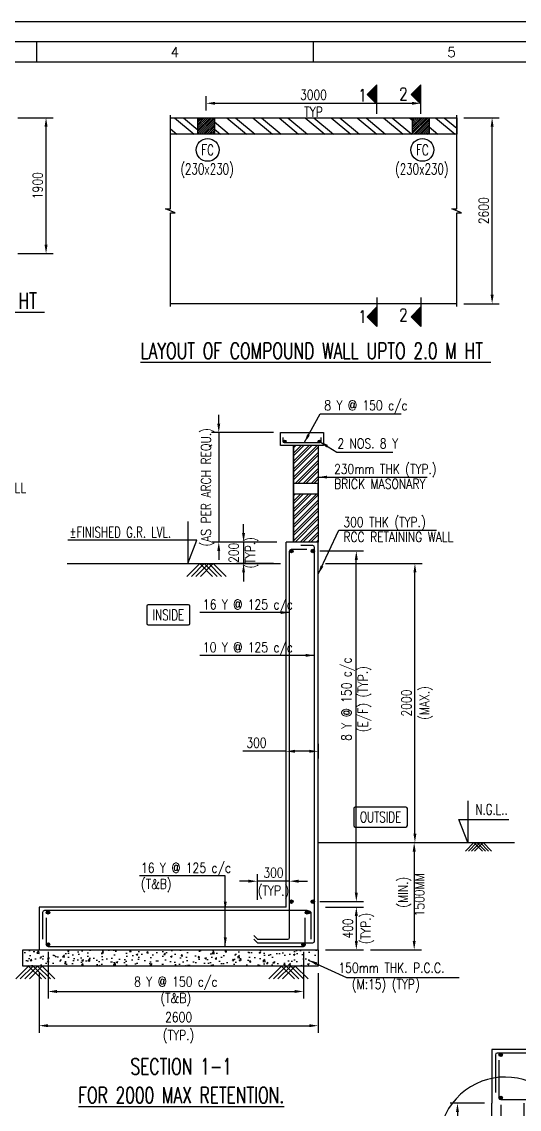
# Model space of a CAD drawing. Extents: x -69352 to 1013721, y -547461 to -186867.
# Drawn here: x 731911 to 745812, y -394777 to -364383 of the extents above; entities that cross this region are included whole.
import ezdxf
from ezdxf.enums import TextEntityAlignment as Align

# ---------------------------------------------------------------- set-up
doc = ezdxf.new("R2010")
doc.units = 0
doc.header["$LTSCALE"] = 500
doc.header["$MEASUREMENT"] = 0
doc.header["$PDMODE"] = 35
doc.header["$PDSIZE"] = -15
doc.layers.get('DEFPOINTS').update_dxf_attribs({"color": 4})
for name, color, linetype in [('FOOTING', 4, 'Continuous'), ('NO. BEAM', 3, 'Continuous'), ('PNA', 10, 'Continuous'), ('S-BRECK LINE', 8, 'Continuous'), ('S-COLUMN', 1, 'Continuous'), ('S-COLUMN CIRCLE', 9, 'Continuous'), ('S-COLUMN HATCH', 8, 'Continuous'), ('S-COLUMN NO', 2, 'Continuous'), ('S-CONCRET LINE', 4, 'Continuous'), ('S-DIM-1', 5, 'Continuous'), ('S-FOOTING', 4, 'Continuous'), ('S-HATCH', 253, 'Continuous'), ('S-LEVEL SECTION', 3, 'Continuous'), ('S-PCC', 9, 'Continuous'), ('S-REINFORCEMENT', 6, 'Continuous'), ('S-RETAINING WALL', 6, 'Continuous'), ('S-RETAINING WALL HATCH', 8, 'Continuous'), ('S-SECTION MARK', 1, 'Continuous'), ('S-TEXT', 2, 'Continuous'), ('S-TEXT-1 @ 1', 4, 'Continuous'), ('S-TITIL', 6, 'Continuous'), ('SHEET', 7, 'Continuous'), ('TITLE', 4, 'Continuous')]:
    doc.layers.add(name, color=color, linetype=linetype)
doc.styles.add('ROMANS', font='simplex.shx', dxfattribs={"width": 0.8, "height": 275})
doc.dimstyles.new('dim100', dxfattribs={"dimtxt": 250, "dimasz": 250, "dimexe": 200, "dimexo": 200, "dimgap": 100, "dimtad": 1, "dimdec": 0, "dimzin": 0, "dimdsep": 46, "dimtxsty": 'ROMANS', "dimcen": 0, "dimclrd": 5, "dimclre": 5, "dimclrt": 4, "dimadec": 0, "dimazin": 0, "dimtfac": 1, "dimtdec": 0, "dimtix": 1, "dimtofl": 0, "dimtmove": 2, "dimatfit": 3, "dimfxl": 0, "dimtolj": 1, "dimtzin": 0, "dimlwd": -1, "dimlwe": -1, "dimarcsym": 0})
doc.dimstyles.new('dim33.33', dxfattribs={"dimtxt": 250, "dimasz": 250, "dimexe": 200, "dimexo": 200, "dimgap": 100, "dimtad": 1, "dimdec": 0, "dimlfac": 0.333331, "dimzin": 0, "dimdsep": 46, "dimtxsty": 'ROMANS', "dimcen": 0, "dimclrd": 5, "dimclre": 5, "dimclrt": 4, "dimadec": 0, "dimazin": 0, "dimtfac": 1, "dimtdec": 0, "dimtix": 1, "dimtofl": 0, "dimtmove": 2, "dimatfit": 3, "dimfxl": 0, "dimtolj": 1, "dimtzin": 0, "dimlwd": -1, "dimlwe": -1, "dimarcsym": 0})
doc.dimstyles.new('dim50', dxfattribs={"dimtxt": 250, "dimasz": 250, "dimexe": 200, "dimexo": 200, "dimgap": 100, "dimtad": 1, "dimdec": 0, "dimlfac": 0.5, "dimzin": 0, "dimdsep": 46, "dimtxsty": 'ROMANS', "dimcen": 0, "dimclrd": 5, "dimclre": 5, "dimclrt": 4, "dimadec": 0, "dimazin": 0, "dimtfac": 1, "dimtdec": 0, "dimtix": 1, "dimtofl": 0, "dimtmove": 2, "dimatfit": 3, "dimfxl": 0, "dimtolj": 1, "dimtzin": 0, "dimlwd": -1, "dimlwe": -1, "dimarcsym": 0})

# ---------------------------------------------------------------- blocks, each defined once
blk = doc.blocks.new('zw$C05B')
at = {"flags": 128}
blk.add_lwpolyline([(0, 0), (82749, 0), (82749, 58210), (0, 58210)], close=True, dxfattribs=at)
at = {"layer": 'PNA'}
for p, q in [((21179, 57718), (21179, 57226)), ((27911, 57718), (27911, 57226))]:
    blk.add_line(p, q, dxfattribs=at)
at = {"layer": 'PNA', "color": 1}
for points in [[(984, 492), (82257, 492), (82257, 57718), (984, 57718)], [(1968, 984), (81765, 984), (81765, 57226), (1968, 57226)]]:
    blk.add_lwpolyline(points, close=True, dxfattribs=at)
at = {"layer": 'PNA', "style": 'ROMANS'}
for s, p in [('4', (24546, 57472)), ('5', (31278, 57472))]:
    blk.add_text(s, height=246, dxfattribs=at).set_placement(p, align=Align.MIDDLE)
blk = doc.blocks.new('*D960')
at = {"layer": 'DEFPOINTS', "color": 0}
for p in [(740044, -379175), (741259, -379175), (740044, -388975)]:
    blk.add_point(p, dxfattribs=at)
at = {"layer": 'S-DIM-1', "color": 5}
for p, q in [((740244, -379175), (741459, -379175)), ((740244, -388975), (741459, -388975))]:
    blk.add_line(p, q, dxfattribs=at)
at = {"layer": 'S-DIM-1', "color": 5, "lineweight": -3}
blk.add_line((741259, -388725), (741259, -379425), dxfattribs=at)
at = {"layer": 'S-DIM-1', "color": 5}
for points in [[(741301, -379425), (741217, -379425), (741259, -379175)], [(741217, -388725), (741301, -388725), (741259, -388975)]]:
    blk.add_solid(points, dxfattribs=at)
at = {"layer": 'S-DIM-1', "color": 4, "insert": (741259, -383319), "char_height": 275, "attachment_point": 5, "rotation": 90, "style": 'ROMANS'}
blk.add_mtext('\\A1;8 Y @ 150 c/c\\P(E/F) (TYP.)', dxfattribs=at)
blk = doc.blocks.new('*D961')
at = {"layer": 'DEFPOINTS', "color": 0}
for p in [(740194, -389125), (740194, -390325), (741259, -390325)]:
    blk.add_point(p, dxfattribs=at)
at = {"layer": 'S-DIM-1', "color": 5}
for p, q in [((740394, -389125), (741459, -389125)), ((740394, -390325), (741459, -390325))]:
    blk.add_line(p, q, dxfattribs=at)
at = {"layer": 'S-DIM-1', "color": 5, "lineweight": -3}
blk.add_line((741259, -389375), (741259, -390075), dxfattribs=at)
at = {"layer": 'S-DIM-1', "color": 5}
for points in [[(741301, -389375), (741217, -389375), (741259, -389125)], [(741217, -390075), (741301, -390075), (741259, -390325)]]:
    blk.add_solid(points, dxfattribs=at)
at = {"layer": 'S-DIM-1', "color": 4, "char_height": 275, "attachment_point": 5, "rotation": 90, "style": 'ROMANS'}
for s, insert in [('(TYP.)', (741568, -389725)), ('\\A1;400', (741021, -389725))]:
    blk.add_mtext(s, dxfattribs=dict(at, insert=insert))
blk = doc.blocks.new('*D962')
at = {"layer": 'DEFPOINTS', "color": 0}
for p in [(732644, -390175), (739784, -390175), (739784, -391486)]:
    blk.add_point(p, dxfattribs=at)
at = {"layer": 'S-DIM-1', "color": 5}
for p, q in [((732644, -390375), (732644, -391686)), ((739784, -390375), (739784, -391686)), ((732894, -391486), (739534, -391486))]:
    blk.add_line(p, q, dxfattribs=at)
for points in [[(732894, -391444), (732894, -391528), (732644, -391486)], [(739534, -391528), (739534, -391444), (739784, -391486)]]:
    blk.add_solid(points, dxfattribs=at)
at = {"layer": 'S-DIM-1', "color": 4, "insert": (736214, -391486), "char_height": 275, "attachment_point": 5, "style": 'ROMANS'}
blk.add_mtext('\\A1;8 Y @ 150 c/c\\P(T&B)', dxfattribs=at)
blk = doc.blocks.new('*D963')
at = {"layer": 'DEFPOINTS', "color": 0}
for p in [(732394, -390775), (740194, -390775), (740194, -392442)]:
    blk.add_point(p, dxfattribs=at)
at = {"layer": 'S-DIM-1', "color": 5}
for p, q in [((732394, -390975), (732394, -392642)), ((740194, -390975), (740194, -392642)), ((732644, -392442), (739944, -392442))]:
    blk.add_line(p, q, dxfattribs=at)
for points in [[(732644, -392400), (732644, -392483), (732394, -392442)], [(739944, -392483), (739944, -392400), (740194, -392442)]]:
    blk.add_solid(points, dxfattribs=at)
at = {"layer": 'S-DIM-1', "color": 4, "char_height": 275, "attachment_point": 5, "style": 'ROMANS'}
for s, insert in [('\\A1;2600', (736294, -392204)), ('(TYP.)', (736294, -392751))]:
    blk.add_mtext(s, dxfattribs=dict(at, insert=insert))
blk = doc.blocks.new('*D841')
at = {"layer": 'DEFPOINTS', "color": 0}
for p in [(740194, -379525), (742897, -379525), (742404, -387325)]:
    blk.add_point(p, dxfattribs=at)
at = {"layer": 'S-DIM-1', "color": 5}
for p, q in [((740394, -379525), (743097, -379525)), ((742604, -387325), (743097, -387325))]:
    blk.add_line(p, q, dxfattribs=at)
at = {"layer": 'S-DIM-1', "color": 5, "lineweight": -3}
blk.add_line((742897, -387075), (742897, -379775), dxfattribs=at)
at = {"layer": 'S-DIM-1', "color": 5}
for points in [[(742938, -379775), (742855, -379775), (742897, -379525)], [(742855, -387075), (742938, -387075), (742897, -387325)]]:
    blk.add_solid(points, dxfattribs=at)
at = {"layer": 'S-DIM-1', "color": 4, "char_height": 275, "attachment_point": 5, "rotation": 90, "style": 'ROMANS'}
for s, insert in [('\\A1;2000', (742659, -383425)), ('(MAX.)', (743206, -383425))]:
    blk.add_mtext(s, dxfattribs=dict(at, insert=insert))
blk = doc.blocks.new('*D842')
at = {"layer": 'DEFPOINTS', "color": 0}
for p in [(739234, -378925), (738108, -379525), (739144, -379525)]:
    blk.add_point(p, dxfattribs=at)
at = {"layer": 'S-DIM-1', "color": 5, "lineweight": -3}
for p, q in [((738108, -378675), (738108, -378425)), ((738108, -378925), (738108, -379525)), ((738108, -379775), (738108, -380025))]:
    blk.add_line(p, q, dxfattribs=at)
at = {"layer": 'S-DIM-1', "color": 5}
for p, q in [((739034, -378925), (737908, -378925)), ((738944, -379525), (737908, -379525))]:
    blk.add_line(p, q, dxfattribs=at)
for points in [[(738067, -378675), (738150, -378675), (738108, -378925)], [(738150, -379775), (738067, -379775), (738108, -379525)]]:
    blk.add_solid(points, dxfattribs=at)
at = {"layer": 'S-DIM-1', "color": 4, "insert": (738108, -379225), "char_height": 275, "attachment_point": 5, "rotation": 90, "style": 'ROMANS'}
blk.add_mtext('\\A1;200\\P(TYP.)', dxfattribs=at)
blk = doc.blocks.new('*D843')
at = {"layer": 'DEFPOINTS', "color": 0}
for p in [(738494, -388404), (739394, -388999), (738494, -389125)]:
    blk.add_point(p, dxfattribs=at)
at = {"layer": 'S-DIM-1', "color": 5, "lineweight": -3}
for p, q in [((738244, -388404), (737994, -388404)), ((739394, -388404), (738494, -388404)), ((739644, -388404), (739894, -388404))]:
    blk.add_line(p, q, dxfattribs=at)
at = {"layer": 'S-DIM-1', "color": 5}
for p, q in [((738494, -388925), (738494, -388204)), ((739394, -388799), (739394, -388204))]:
    blk.add_line(p, q, dxfattribs=at)
for points in [[(738244, -388445), (738244, -388362), (738494, -388404)], [(739644, -388362), (739644, -388445), (739394, -388404)]]:
    blk.add_solid(points, dxfattribs=at)
at = {"layer": 'S-DIM-1', "color": 4, "char_height": 275, "attachment_point": 5, "style": 'ROMANS'}
for s, insert in [('\\A1;300', (738944, -388166)), ('(TYP.)', (738944, -388713))]:
    blk.add_mtext(s, dxfattribs=dict(at, insert=insert))
blk = doc.blocks.new('*D844')
at = {"layer": 'DEFPOINTS', "color": 0}
for p in [(739144, -375865), (737416, -378925), (739234, -378925)]:
    blk.add_point(p, dxfattribs=at)
at = {"layer": 'S-DIM-1', "color": 5, "lineweight": -3}
for p, q in [((737416, -375615), (737416, -375365)), ((737416, -375865), (737416, -378925)), ((737416, -379175), (737416, -379425))]:
    blk.add_line(p, q, dxfattribs=at)
at = {"layer": 'S-DIM-1', "color": 5}
for p, q in [((738944, -375865), (737216, -375865)), ((739034, -378925), (737216, -378925))]:
    blk.add_line(p, q, dxfattribs=at)
for points in [[(737374, -375615), (737457, -375615), (737416, -375865)], [(737457, -379175), (737374, -379175), (737416, -378925)]]:
    blk.add_solid(points, dxfattribs=at)
at = {"layer": 'S-DIM-1', "color": 4, "insert": (737106, -377395), "char_height": 275, "attachment_point": 5, "rotation": 90, "style": 'ROMANS'}
blk.add_mtext('\\A1;(AS PER ARCH REQU.)', dxfattribs=at)
blk = doc.blocks.new('*D845')
at = {"layer": 'DEFPOINTS', "color": 0}
for p in [(742349, -387325), (741459, -390325), (742876, -390325)]:
    blk.add_point(p, dxfattribs=at)
at = {"layer": 'S-DIM-1', "color": 5}
for p, q in [((742549, -387325), (743076, -387325)), ((741659, -390325), (743076, -390325))]:
    blk.add_line(p, q, dxfattribs=at)
at = {"layer": 'S-DIM-1', "color": 5, "lineweight": -3}
blk.add_line((742876, -387575), (742876, -390075), dxfattribs=at)
at = {"layer": 'S-DIM-1', "color": 5}
for points in [[(742918, -387575), (742835, -387575), (742876, -387325)], [(742835, -390075), (742918, -390075), (742876, -390325)]]:
    blk.add_solid(points, dxfattribs=at)
at = {"layer": 'S-DIM-1', "color": 4, "insert": (742791, -388786), "char_height": 275, "attachment_point": 5, "rotation": 90, "style": 'ROMANS'}
blk.add_mtext('\\A1; (MIN.)\\P1500MM ', dxfattribs=at)
blk = doc.blocks.new('*D846')
at = {"layer": 'DEFPOINTS', "color": 0}
for p in [(739294, -384368), (740194, -384368), (739294, -384773)]:
    blk.add_point(p, dxfattribs=at)
at = {"layer": 'S-DIM-1', "color": 5, "lineweight": -3}
for p, q in [((739294, -384773), (738086, -384773)), ((739944, -384773), (739544, -384773))]:
    blk.add_line(p, q, dxfattribs=at)
at = {"layer": 'S-DIM-1', "color": 5}
for p, q in [((739294, -384568), (739294, -384973)), ((740194, -384568), (740194, -384973))]:
    blk.add_line(p, q, dxfattribs=at)
for points in [[(739544, -384731), (739544, -384814), (739294, -384773)], [(739944, -384814), (739944, -384731), (740194, -384773)]]:
    blk.add_solid(points, dxfattribs=at)
at = {"layer": 'S-DIM-1', "color": 4, "insert": (738469, -384535), "char_height": 275, "attachment_point": 5, "style": 'ROMANS'}
blk.add_mtext('\\A1;300', dxfattribs=at)
blk = doc.blocks.new('*D868')
at = {"layer": 'DEFPOINTS', "color": 0}
for p in [(745294, -394458), (753934, -394458), (753934, -395716)]:
    blk.add_point(p, dxfattribs=at)
at = {"layer": 'S-DIM-1', "color": 5}
for p, q in [((745294, -394658), (745294, -395916)), ((753934, -394658), (753934, -395916)), ((745544, -395716), (753684, -395716))]:
    blk.add_line(p, q, dxfattribs=at)
for points in [[(745544, -395674), (745544, -395757), (745294, -395716)], [(753684, -395757), (753684, -395674), (753934, -395716)]]:
    blk.add_solid(points, dxfattribs=at)
at = {"layer": 'S-DIM-1', "color": 4, "insert": (749614, -395716), "char_height": 275, "attachment_point": 5, "style": 'ROMANS'}
blk.add_mtext('\\A1;12 Y @ 150 c/c\\P(T&B)', dxfattribs=at)
blk = doc.blocks.new('*D878')
at = {"layer": 'DEFPOINTS', "color": 0}
for p in [(731599, -367064), (732590, -367064), (731599, -370864)]:
    blk.add_point(p, dxfattribs=at)
at = {"layer": 'S-DIM-1', "color": 5, "ltscale": 0.3}
for p, q in [((731799, -367064), (732790, -367064)), ((732590, -370614), (732590, -367314)), ((731799, -370864), (732790, -370864))]:
    blk.add_line(p, q, dxfattribs=at)
at = {"layer": 'S-DIM-1', "color": 5}
for points in [[(732632, -367314), (732548, -367314), (732590, -367064)], [(732548, -370614), (732632, -370614), (732590, -370864)]]:
    blk.add_solid(points, dxfattribs=at)
at = {"layer": 'S-DIM-1', "color": 4, "lineweight": 0, "insert": (732353, -368964), "char_height": 275, "attachment_point": 5, "rotation": 90, "style": 'ROMANS'}
blk.add_mtext('\\A1;1900', dxfattribs=at)
blk = doc.blocks.new('A$C3C2A062F')
at = {"layer": 'S-COLUMN HATCH'}
h = blk.add_hatch(dxfattribs=at)
h.set_pattern_fill('ANSI31', color=256, scale=150, style=0)
h.set_pattern_definition([(45, (-56668.66, -124038.072), (-13.2582521, 13.2582521), [])])
h.paths.add_polyline_path([(115, -115), (-115, -115), (-115, 115), (115, 115)])
at = {"layer": 'S-COLUMN'}
for p, q in [((-115, -115), (-115, 115)), ((-115, 115), (115, 115)), ((115, 115), (115, -115)), ((115, -115), (-115, -115))]:
    blk.add_line(p, q, dxfattribs=at)
blk = doc.blocks.new('*U838')
at = {"layer": 'S-SECTION MARK', "ltscale": 5}
h = blk.add_hatch(dxfattribs=at)
h.set_pattern_fill('ANSI31', color=256, scale=172.406964, angle=-90, style=0)
h.set_pattern_definition([(45, (-328597.685, -32610.178), (15.2387667, -15.2387667), [])])
h.paths.add_polyline_path([(267, 2343), (0, 2615), (0, 2072)])
h = blk.add_hatch(dxfattribs=at)
h.set_pattern_fill('ANSI31', color=256, scale=172.406964, angle=-90, style=0)
h.set_pattern_definition([(45, (-1838.978, -78461.956), (15.2387667, -15.2387667), [])])
h.paths.add_polyline_path([(267, -3865), (0, -4137), (0, -3593)])
at = {"layer": 'S-SECTION MARK'}
for p, q in [((0, 1802), (0, 2615)), ((0, 2615), (267, 2343)), ((0, 2072), (267, 2343)), ((0, -3324), (0, -4137)), ((0, -3593), (267, -3865)), ((0, -4137), (267, -3865))]:
    blk.add_line(p, q, dxfattribs=at)
blk = doc.blocks.new('*D879')
at = {"layer": 'DEFPOINTS', "color": 0}
for p in [(743063, -366663), (737063, -367064), (743063, -367064)]:
    blk.add_point(p, dxfattribs=at)
at = {"layer": 'S-DIM-1', "color": 5, "ltscale": 0.3}
for p, q in [((737063, -366864), (737063, -366463)), ((743063, -366864), (743063, -366463)), ((737313, -366663), (742813, -366663))]:
    blk.add_line(p, q, dxfattribs=at)
at = {"layer": 'S-DIM-1', "color": 5}
for points in [[(737313, -366621), (737313, -366704), (737063, -366663)], [(742813, -366704), (742813, -366621), (743063, -366663)]]:
    blk.add_solid(points, dxfattribs=at)
at = {"layer": 'S-DIM-1', "color": 4, "lineweight": 0, "char_height": 275, "attachment_point": 5, "style": 'ROMANS'}
for s, insert in [('\\A1;{3000', (740063, -366425)), ('TYP}', (740063, -366900))]:
    blk.add_mtext(s, dxfattribs=dict(at, insert=insert))
blk = doc.blocks.new('*U839')
at = {"layer": 'S-BRECK LINE'}
blk.add_lwpolyline([(-5350, 0), (-113, 0), (-113, -275), (113, 275), (113, 0), (5350, 0)], dxfattribs=at)
blk = doc.blocks.new('*D880')
at = {"layer": 'DEFPOINTS', "color": 0}
for p in [(744063, -367064), (745054, -367064), (744063, -372264)]:
    blk.add_point(p, dxfattribs=at)
at = {"layer": 'S-DIM-1', "color": 5, "ltscale": 0.3}
for p, q in [((744263, -367064), (745254, -367064)), ((745054, -372014), (745054, -367314)), ((744263, -372264), (745254, -372264))]:
    blk.add_line(p, q, dxfattribs=at)
at = {"layer": 'S-DIM-1', "color": 5}
for points in [[(745096, -367314), (745013, -367314), (745054, -367064)], [(745013, -372014), (745096, -372014), (745054, -372264)]]:
    blk.add_solid(points, dxfattribs=at)
at = {"layer": 'S-DIM-1', "color": 4, "lineweight": 0, "insert": (744817, -369664), "char_height": 275, "attachment_point": 5, "rotation": 90, "style": 'ROMANS'}
blk.add_mtext('\\A1;2600', dxfattribs=at)
blk = doc.blocks.new('*D881')
at = {"layer": 'DEFPOINTS', "color": 0}
for p in [(745044, -394608), (744086, -396408), (745044, -396408)]:
    blk.add_point(p, dxfattribs=at)
at = {"layer": 'S-DIM-1', "color": 5}
for p, q in [((744844, -394608), (743886, -394608)), ((744844, -396408), (743886, -396408))]:
    blk.add_line(p, q, dxfattribs=at)
at = {"layer": 'S-DIM-1', "color": 5, "lineweight": -3}
blk.add_line((744086, -394858), (744086, -396158), dxfattribs=at)
at = {"layer": 'S-DIM-1', "color": 5}
for points in [[(744127, -394858), (744044, -394858), (744086, -394608)], [(744044, -396158), (744127, -396158), (744086, -396408)]]:
    blk.add_solid(points, dxfattribs=at)
at = {"layer": 'S-DIM-1', "color": 4, "insert": (743848, -395508), "char_height": 275, "attachment_point": 5, "rotation": 90, "style": 'ROMANS'}
blk.add_mtext('\\A1;600', dxfattribs=at)

msp = doc.modelspace()

# ---------------------------------------------------------------- hatches: boundary and pattern name
at = {"layer": 'S-HATCH'}
h = msp.add_hatch(dxfattribs=at)
h.set_pattern_fill('ANSI32', color=256, scale=1250, angle=275, style=0)
h.set_pattern_definition([(320, (-15780521.7, 748668.6), (301.306692, 359.083333), []), (320, (-15780502.43, 748448.47), (301.306692, 359.083333), [])])
h.paths.add_polyline_path([(736063.33, -367064.422), (736833.33, -367064.422), (736833.33, -367524.422), (736063.33, -367524.422)])
h.paths.add_polyline_path([(743293.33, -367524.422), (743293.33, -367064.422), (744063.33, -367064.422), (744063.33, -367524.422)])
h.paths.add_polyline_path([(737293.33, -367524.422), (737293.33, -367064.422), (742833.33, -367064.422), (742833.33, -367524.422)])
h = msp.add_hatch(dxfattribs=at)
h.set_pattern_fill('ANSI32', color=256, scale=420, style=0)
h.set_pattern_definition([(45, (-7951692.98, 21878.21), (-111.369318, 111.369318), []), (45, (-7951618.74, 21878.21), (-111.369318, 111.369318), [])])
h.paths.add_polyline_path([(739504.306, -377275.408), (740194.306, -377275.408), (740194.306, -376225.408), (739504.306, -376225.408)])
h.paths.add_polyline_path([(740194.306, -377575.408), (739504.306, -377575.408), (739504.306, -378925.408), (740194.306, -378925.408)])
at = {"layer": 'S-PCC', "linetype": 'ByBlock'}
h = msp.add_hatch(dxfattribs=at)
h.set_pattern_fill('AR-CONC,_O', color=256, scale=66.666667)
h.set_pattern_definition([(50, (-16362073.12, 21001.8), (478.173455, -41.834757), [50, -550]), (355, (-16362073.1, 21001.8), (-92.500889, 501.461422), [40, -440]), (100.4514445, (-16362033.27, 20998.33), (385.672564, 459.626661), [42.493461, -467.428075]), (46.1842, (-16362073.1, 21135.15), (711.49422, -110.346187), [75, -825]), (96.6356355, (-16362013.8, 21125.95), (623.107964, 649.4124), [63.740228, -701.142507]), (351.184164, (-16362073.1, 21135.15), (623.107963, 649.4124), [60, -660]), (21, (-16362006.45, 21101.8), (397.938035, -268.412594), [50, -550]), (326, (-16362006.45, 21101.8), (162.210221, 483.433363), [40, -440]), (71.4514447, (-16361973.3, 21079.44), (560.148251, 215.020769), [42.49346, -467.428075]), (37.5, (-16362073.12, 21001.81), (8.1065702, 221.9292359), [0, -434.6666667, 0, -446.6666667, 0, -441.6666667]), (7.5, (-16362073.12, 21001.8), (175.3796916, 262.9411413), [0, -254.6666667, 0, -424.6666667, 0, -168.3333333]), (327.5, (-16362221.79, 21001.81), (355.8816241, -15.0365812), [0, -166.6666667, 0, -520, 0, -690]), (317.5, (-16362288.45, 21001.8), (388.7907796, 66.736655), [0, -216.6666667, 0, -345.3333333, 0, -490])])
h.paths.add_polyline_path([(731944.306, -390325.405), (731944.318, -390775.408), (740194.306, -390775.408), (740194.306, -390325.408)])

# ---------------------------------------------------------------- linework, layer by layer
at = {"color": 4, "ltscale": 0.25}
msp.add_line((744063.33, -372264.422), (736063.33, -372264.422), dxfattribs=at)
at = {"color": 1}
msp.add_line((740194.306, -387325.408), (745679.591, -387325.408), dxfattribs=at)
at = {"layer": 'FOOTING', "ltscale": 0.3}
msp.add_lwpolyline([(739504.306, -377575.408), (740194.306, -377575.408), (740194.306, -377289.118), (739504.306, -377289.118)], close=True, dxfattribs=at)
at = {"layer": 'FOOTING', "ltscale": 0.3, "elevation": -11.068}
msp.add_lwpolyline([(745943.994, -394607.67), (745943.994, -396407.67), (745043.994, -396407.67), (745043.994, -394607.67)], dxfattribs=at)
at = {"layer": 'NO. BEAM', "color": 7}
for points in [[(736565.725, -380680.47), (735445.725, -380680.47, 0.414213562), (735405.725, -380720.47), (735405.725, -381200.47, 0.414213562), (735445.725, -381240.47), (736565.725, -381240.47, 0.414213562), (736605.725, -381200.47), (736605.725, -380720.47, 0.414213562)], [(742646.854, -386331.06), (741226.854, -386331.06, 0.414213562), (741186.854, -386371.06), (741186.854, -386851.06, 0.414213562), (741226.854, -386891.06), (742646.854, -386891.06, 0.414213562), (742686.854, -386851.06), (742686.854, -386371.06, 0.414213562)]]:
    msp.add_lwpolyline(points, format="xyb", close=True, dxfattribs=at)
at = {"layer": 'S-COLUMN', "color": 4}
for points in [[(739504.306, -378925.408), (739504.306, -376225.408)], [(739504.306, -376225.408), (739504.306, -378925.408)], [(740194.306, -376225.408), (740194.306, -378925.408)]]:
    msp.add_lwpolyline(points, dxfattribs=at)
at = {"layer": 'S-COLUMN CIRCLE'}
for centre in [(737104.623, -367965.283), (743104.623, -367965.283)]:
    msp.add_circle(centre, 317.825, dxfattribs=at)
at = {"layer": 'S-CONCRET LINE'}
for points in [[(744063.33, -367064.422), (744063.33, -367524.422), (736063.33, -367524.422), (736063.33, -367064.422)], [(739144.306, -376225.408), (739144.306, -375865.408), (740344.306, -375865.408), (740344.306, -376225.408)]]:
    msp.add_lwpolyline(points, close=True, dxfattribs=at)
at = {"layer": 'S-FOOTING'}
msp.add_lwpolyline([(739294.306, -389125.408), (732394.306, -389125.408), (732394.306, -390325.408), (740194.306, -390325.408)], dxfattribs=at)
at = {"layer": 'S-FOOTING', "elevation": -11.068}
msp.add_lwpolyline([(753143.994, -393107.67), (745043.994, -393107.67), (745043.994, -394607.67)], dxfattribs=at)
at = {"layer": 'S-LEVEL SECTION'}
msp.add_line((733175.134, -379525.408), (739144.306, -379525.408), dxfattribs=at)
for points in [[(736555.654, -378355.008), (736555.654, -379525.408), (736805.654, -378875.408), (733195.025, -378875.408)], [(744377.587, -386155.008), (744377.587, -387325.408), (744127.587, -386675.408), (745521.318, -386675.408)]]:
    msp.add_lwpolyline(points, dxfattribs=at)
at = {"layer": 'S-PCC'}
for points in [[(736525.381, -379883.381), (736883.354, -379525.408), (737241.327, -379883.381)], [(736651.944, -379883.381), (737009.917, -379525.408), (737367.889, -379883.381)], [(736778.506, -379883.381), (737136.479, -379525.408), (737494.452, -379883.381)], [(736905.069, -379883.381), (737263.042, -379525.408), (737621.014, -379883.381)], [(744785.095, -387564.056), (744546.447, -387325.408), (744307.798, -387564.056)], [(744869.47, -387564.056), (744630.822, -387325.408), (744392.173, -387564.056)], [(744953.845, -387564.056), (744715.197, -387325.408), (744476.548, -387564.056)], [(745038.22, -387564.056), (744799.572, -387325.408), (744560.923, -387564.056)], [(732459.211, -391133.381), (732101.238, -390775.408), (731743.265, -391133.381)], [(732585.773, -391133.381), (732227.8, -390775.408), (731869.828, -391133.381)], [(732712.336, -391133.381), (732354.363, -390775.408), (731996.39, -391133.381)], [(732838.898, -391133.381), (732480.925, -390775.408), (732122.953, -391133.381)], [(739529.887, -391133.381), (739171.915, -390775.408), (738813.942, -391133.381)], [(739656.45, -391133.381), (739298.477, -390775.408), (738940.504, -391133.381)], [(739783.012, -391133.381), (739425.04, -390775.408), (739067.067, -391133.381)], [(739909.575, -391133.381), (739551.602, -390775.408), (739193.629, -391133.381)]]:
    msp.add_lwpolyline(points, dxfattribs=at)
msp.add_lwpolyline([(731944.318, -390775.408), (731944.306, -390325.405), (740194.306, -390325.408), (740194.306, -390775.408)], close=True, dxfattribs=at)
at = {"layer": 'S-REINFORCEMENT', "color": 5}
msp.add_lwpolyline([(740269.306, -376000.408), (740269.306, -376112.908, -0.414213562), (740231.806, -376150.408), (739256.806, -376150.408, -0.414213562), (739219.306, -376112.908), (739219.306, -376000.408)], format="xyb", dxfattribs=at)
at = {"layer": 'S-REINFORCEMENT', "color": 5, "const_width": 37.5}
for points in [[(739238.056, -376112.908, 1), (739275.556, -376112.908, 1)], [(740250.556, -376112.908, -1), (740213.056, -376112.908, -1)]]:
    msp.add_lwpolyline(points, format="xyb", close=True, dxfattribs=at)
at = {"layer": 'S-REINFORCEMENT', "color": 5, "ltscale": 10}
for points in [[(738394.306, -390025.408), (738494.306, -390125.408), (740044.306, -390125.408, 0.414213562), (740094.306, -390075.408), (740094.306, -379075.408, 0.414213562), (740044.306, -379025.408), (739704.306, -379025.408)], [(738394.306, -389925.408), (738494.306, -390025.408), (739344.306, -390025.408, 0.414213562), (739394.306, -389975.408), (739394.306, -379175.408, -0.414213562), (739444.306, -379125.408), (739874.306, -379125.408)], [(739994.306, -390025.408), (739994.306, -389275.408, 0.242400153), (739884.306, -389225.408), (732544.306, -389225.408, 0.414213562), (732494.306, -389275.408), (732494.306, -390025.408)], [(732594.306, -389425.408), (732594.306, -390175.408, 0.414213562), (732644.306, -390225.408), (739784.306, -390225.408, 0.414213562), (739834.306, -390175.408), (739834.306, -389425.408)]]:
    msp.add_lwpolyline(points, format="xyb", dxfattribs=at)
at = {"layer": 'S-REINFORCEMENT', "color": 5, "ltscale": 10, "const_width": 50}
for points in [[(739419.306, -379175.408, 1), (739469.306, -379175.408, 1)], [(732669.306, -389275.408, 1), (732619.306, -389275.408, 1)], [(739859.306, -389275.408, -0.454545455), (739969.306, -389275.408, -0.454545455)], [(732669.306, -390175.408, -1), (732619.306, -390175.408, -1)], [(739809.306, -390175.408, -1), (739759.306, -390175.408, -1)]]:
    msp.add_lwpolyline(points, format="xyb", close=True, dxfattribs=at)
for points, elevation in [([(740019.306, -379175.408, 1), (740069.306, -379175.408, 1)], 0), ([(739419.306, -388975.407, 1), (739469.306, -388975.407, 1)], 0), ([(740019.306, -388975.407, 1), (740069.306, -388975.407, 1)], 0), ([(745318.994, -393257.67, 1), (745268.994, -393257.67, 1)], -11.068), ([(745318.994, -394457.67, -1), (745268.994, -394457.67, -1)], -11.068)]:
    msp.add_lwpolyline(points, format="xyb", close=True, dxfattribs=dict(at, elevation=elevation))
at = {"layer": 'S-REINFORCEMENT', "color": 5, "ltscale": 10, "elevation": -11.068}
for points in [[(754143.994, -394307.67), (754143.994, -393257.67, 0.242400153), (754033.994, -393207.67), (745193.994, -393207.67, 0.414213562), (745143.994, -393257.67), (745143.994, -394307.67)], [(745243.994, -393407.67), (745243.994, -394457.67, 0.414213562), (745293.993, -394507.67), (753933.994, -394507.67, 0.414213562), (753983.994, -394457.67), (753983.994, -393407.67)]]:
    msp.add_lwpolyline(points, format="xyb", dxfattribs=at)
at = {"layer": 'S-REINFORCEMENT', "color": 5}
for centre in [(739256.806, -376112.908), (740231.806, -376112.908)]:
    msp.add_circle(centre, 37.5, dxfattribs=at)
at = {"layer": 'S-REINFORCEMENT', "color": 5, "ltscale": 10}
for centre in [(739444.306, -379175.408, 0), (740044.306, -379175.408), (739444.306, -388975.407), (740044.306, -388975.407), (732644.306, -389275.408, 0), (739884.306, -389275.408, 0), (732644.306, -390175.408, 0), (739784.306, -390175.408), (745293.994, -393257.67, -11.068), (745293.994, -394457.67, -11.068)]:
    msp.add_circle(centre, 50, dxfattribs=at)
at = {"layer": 'S-RETAINING WALL', "color": 4}
msp.add_line((740194.306, -378925.408), (739294.306, -378925.408), dxfattribs=at)
for points in [[(739294.306, -389125.408), (739294.306, -378925.408)], [(740194.306, -390325.408), (740194.306, -378925.408)]]:
    msp.add_lwpolyline(points, dxfattribs=at)
at = {"layer": 'S-TEXT', "color": 2, "ltscale": 11}
msp.add_arc((745418.994, -395736.483, 7.974), 1859.274, 233.5693979, 211.1762062, dxfattribs=at)

# ---------------------------------------------------------------- block references
at = {"layer": 'S-REINFORCEMENT', "color": 30, "lineweight": 0, "ltscale": 0.3, "xscale": 2, "yscale": 2, "zscale": 2}
for p in [(737063.33, -367294.422), (743063.33, -367294.422)]:
    msp.add_blockref('A$C3C2A062F', p, dxfattribs=at)
at = {"layer": 'S-RETAINING WALL HATCH', "xscale": -1}
for p in [(741829.552, -368762.118), (743063.33, -368762.118)]:
    msp.add_blockref('*U838', p, dxfattribs=at)
at = {"layer": 'S-RETAINING WALL HATCH', "xscale": 0.5, "yscale": 0.5, "zscale": 0.5, "rotation": 90}
for p in [(736063.33, -369664.422), (744063.33, -369664.422)]:
    msp.add_blockref('*U839', p, dxfattribs=at)
at = {"layer": 'SHEET', "xscale": 1.148535329229629, "yscale": 1.148535329229629, "zscale": 1.148535329229629}
msp.add_blockref('zw$C05B', (707996, -431239.516), dxfattribs=at)

# ---------------------------------------------------------------- texts
at = {"layer": 'S-COLUMN NO', "style": 'ROMANS', "width": 0.7}
for p in [(737104.623, -367965.283), (743104.623, -367965.283)]:
    msp.add_text('FC', height=300, dxfattribs=at).set_placement(p, align=Align.MIDDLE)
for p in [(736346.379, -368498.841, -1.253), (742346.379, -368498.841, -1.253)]:
    msp.add_text('(230x230)', height=300, dxfattribs=at).set_placement(p, align=Align.MIDDLE_LEFT)
at = {"layer": 'S-LEVEL SECTION', "style": 'ROMANS', "width": 0.7}
for s, p in [('%%PFINISHED G.R. LVL.', (733241.787, -378650.408)), ('N.G.L..', (744587.053, -386397.854, 29.257))]:
    msp.add_text(s, height=300, dxfattribs=at).set_placement(p, align=Align.MIDDLE_LEFT)
at = {"layer": 'S-SECTION MARK', "style": 'ROMANS', "width": 0.8}
for s, p in [('2', (742573.418, -366401.901)), ('1', (741429.47, -366439.599)), ('1', (741429.47, -372627.101)), ('2', (742573.418, -372577.406))]:
    msp.add_text(s, height=349.999, dxfattribs=at).set_placement(p, align=Align.MIDDLE)
at = {"layer": 'S-TEXT-1 @ 1', "style": 'ROMANS', "width": 0.8}
for s, p in [('8 Y @ 150 c/c', (740364.806, -375104.653)), ('2 NOS. 8 Y', (740729.64, -376170.537)), ('230mm THK (TYP.)', (740637.64, -376884.906)), ('BRICK MASONARY', (740637.64, -377299.192)), ('RCC RETAINING WALL', (728957.429, -377408.069)), ('300 THK (TYP.)', (740897.608, -378367.174)), ('RCC RETAINING WALL', (740897.608, -378781.459)), ('16 Y @ 125 c/c', (736972.347, -380669.726)), ('10 Y @ 125 c/c', (736972.347, -381866.184)), ('16 Y @ 125 c/c', (735241.425, -388030.787)), ('(T&B)', (735241.425, -388480.787)), ('150mm THK. P.C.C.', (740760.222, -390825.84, 189.587)), ('(M:15) (TYP)', (741135.978, -391280.694, 189.587))]:
    msp.add_text(s, height=275, dxfattribs=at).set_placement(p, align=Align.MIDDLE_LEFT)
at = {"layer": 'S-TITIL', "color": 6, "style": 'ROMANS', "width": 0.7}
for s, p in [('%%ULAYOUT OF COMPOUND WALL UPTO 1.5 M HT ', (727656.354, -372183.394)), ('%%ULAYOUT OF COMPOUND WALL UPTO 2.0 M HT ', (740120.655, -373583.394))]:
    msp.add_text(s, height=450, dxfattribs=at).set_placement(p, align=Align.MIDDLE)
at = {"layer": 'S-TITIL', "style": 'ROMANS', "width": 0.7}
for s, p in [('SECTION 1-1', (736367.916, -393581.294, 19.417)), ('%%UFOR 2000 MAX RETENTION.', (736367.916, -394381.294, 19.417))]:
    msp.add_text(s, height=450, dxfattribs=at).set_placement(p, align=Align.MIDDLE_CENTER)
at = {"layer": 'TITLE', "color": 2, "style": 'ROMANS', "width": 0.7}
for s, p in [('INSIDE', (736005.725, -380960.47)), ('OUTSIDE', (741936.854, -386611.06))]:
    msp.add_text(s, height=300, dxfattribs=at).set_placement(p, align=Align.MIDDLE_CENTER)

# ---------------------------------------------------------------- dimensions: what is measured, and where the dimension line sits
at = {"layer": 'S-DIM-1', "color": 30, "lineweight": 0, "ltscale": 0.3}
dim = msp.add_linear_dim(base=(743063.33, -366662.579), p1=(737063.33, -367064.422), p2=(743063.33, -367064.422), text='{<>\\XTYP}', dimstyle='dim50', override={"dimtxt": 250, "dimasz": 250, "dimtxsty": 'ROMANS'}, dxfattribs=at)
dim.commit()
dim.dimension.update_dxf_attribs({"geometry": '*D879', "text_midpoint": (740063.33, -366662.579)})
for base, p1, p2, picture, middle in [((732590.062, -367064.422), (731599.029, -370864.422), (731599.029, -367064.422), '*D878', (732352.562, -368964.422)), ((745054.363, -367064.422), (744063.33, -372264.422), (744063.33, -367064.422), '*D880', (744816.863, -369664.422))]:
    dim = msp.add_linear_dim(base=base, p1=p1, p2=p2, angle=90, dimstyle='dim50', override={"dimtxt": 250, "dimasz": 250}, dxfattribs=at)
    dim.commit()
    dim.dimension.update_dxf_attribs({"geometry": picture, "text_midpoint": middle})
at = {"layer": 'S-DIM-1'}
for base, p1, p2, angle, text, override, picture, middle in [((737415.806, -378925.408), (739144.306, -375865.408), (739234.306, -378925.408), 90, '(AS PER ARCH REQU.)', {"dimtofl": 1, "dimtmove": 0, "dimlwd": 65533}, '*D844', (737106.282, -377395.408)), ((742896.814, -379525.408), (742404.008, -387325.408), (740194.306, -379525.408), 270, '2000\\X(MAX.)', {"dimtxt": 250, "dimasz": 250, "dimtxsty": 'ROMANS', "dimtofl": 1, "dimtmove": 0, "dimlwd": 65533}, '*D841', (742896.814, -383425.408)), ((738494.306, -388403.704), (739394.306, -388998.604), (738494.306, -389125.408), 180, '<>\\X(TYP.)', {"dimtxt": 250, "dimasz": 250, "dimtofl": 1, "dimtmove": 0, "dimlwd": 65533}, '*D843', (738944.306, -388403.704)), ((741258.938, -390325.408), (740194.306, -389125.408), (740194.306, -390325.408), 90, '<>\\X(TYP.)', {"dimtxt": 250, "dimasz": 250, "dimtofl": 1, "dimtmove": 0, "dimlwd": 65533}, '*D961', (741258.938, -389725.408))]:
    dim = msp.add_linear_dim(base=base, p1=p1, p2=p2, angle=angle, text=text, dimstyle='dim33.33', override=override, dxfattribs=at)
    dim.commit()
    dim.dimension.update_dxf_attribs({"geometry": picture, "text_midpoint": middle})
for base, p1, p2, text, override, picture, middle in [((738108.188, -379525.408, 1.253), (739234.306, -378925.408), (739144.306, -379525.408), '<>\\X(TYP.)', {"dimtofl": 1, "dimtmove": 0, "dimlwd": 65533}, '*D842', (738108.188, -379225.408, 1.253)), ((741258.938, -379175.408, 0), (740044.306, -388975.407), (740044.306, -379175.408), '8 Y @ 150 c/c\\X(E/F) (TYP.)', {"dimtxt": 250, "dimasz": 250, "dimtxsty": 'ROMANS', "dimtofl": 1, "dimtmove": 0, "dimlwd": 65533}, '*D960', (741258.938, -383319.475, 0)), ((742876.297, -390325.408), (742348.792, -387325.408), (741458.938, -390325.408), ' (MIN.)\\P1500MM ', {"dimtxsty": 'ROMANS', "dimtofl": 1, "dimtmove": 1, "dimlwd": 65533}, '*D845', (743342.366, -388786.492))]:
    dim = msp.add_linear_dim(base=base, p1=p1, p2=p2, angle=90, text=text, dimstyle='dim33.33', override=override, dxfattribs=at)
    dim.commit()
    dim.dimension.update_dxf_attribs({"geometry": picture, "text_midpoint": middle, "dimtype": 160})
dim = msp.add_linear_dim(base=(739294.306, -384772.503, 19.417), p1=(740194.306, -384367.822), p2=(739294.306, -384367.822), dimstyle='dim33.33', override={"dimtofl": 1, "dimtmove": 0, "dimlwd": 65533}, dxfattribs=at)
dim.commit()
dim.dimension.update_dxf_attribs({"geometry": '*D846', "text_midpoint": (738469.306, -384772.503, 19.417), "dimtype": 160})
for base, p1, p2, text, picture, middle in [((739784.306, -391485.964, 19.417), (732644.306, -390175.408), (739784.306, -390175.408), '8 Y @ 150 c/c\\X(T&B)', '*D962', (736214.306, -391485.964, 19.417)), ((753933.994, -395715.65, 8.349), (745293.994, -394457.67, -11.068), (753933.994, -394457.67, -11.068), '12 Y @ 150 c/c\\X(T&B)', '*D868', (749613.994, -395715.65, 8.349))]:
    dim = msp.add_linear_dim(base=base, p1=p1, p2=p2, text=text, dimstyle='dim33.33', override={"dimtxt": 250, "dimasz": 250, "dimtmove": 0}, dxfattribs=at)
    dim.commit()
    dim.dimension.update_dxf_attribs({"geometry": picture, "text_midpoint": middle, "dimtype": 160})
dim = msp.add_linear_dim(base=(740194.306, -392441.709, 19.417), p1=(732394.306, -390775.408), p2=(740194.306, -390775.408), text='<>\\X(TYP.)', dimstyle='dim33.33', override={"dimtxt": 250, "dimasz": 250, "dimtmove": 0}, dxfattribs=at)
dim.commit()
dim.dimension.update_dxf_attribs({"geometry": '*D963', "text_midpoint": (736294.306, -392441.709, 19.417)})
dim = msp.add_aligned_dim(p1=(745043.994, -394607.67, -11.068), p2=(745043.994, -396407.67, -11.068), distance=-958.241, dimstyle='dim33.33', override={"dimtofl": 1, "dimtmove": 0, "dimlwd": 65533}, dxfattribs=at)
dim.commit()
dim.dimension.update_dxf_attribs({"geometry": '*D881', "text_midpoint": (743848.253, -395507.67, -11.068)})

# ---------------------------------------------------------------- leaders
for points, override in [([(737597.097, -389225.408), (737597.097, -388255.787), (735196.35, -388255.787)], {"dimtad": 0, "dimarcsym": 1}), ([(737597.097, -390225.408), (737597.097, -388255.787), (735196.35, -388255.787)], {"dimgap": 100, "dimtad": 0, "dimarcsym": 1})]:
    msp.add_leader(points, dimstyle='dim100', override=override)
for points, dimstyle in [([(739803.806, -376150.408), (740244.806, -375344.653), (742510.376, -375344.653)], 'dim33.33'), ([(740231.806, -376112.908), (740710.876, -376410.537), (742278.246, -376410.537)], 'dim33.33'), ([(740194.306, -377109.906), (743240.503, -377109.906)], 'dim100'), ([(740194.306, -379823.599), (740769.572, -378592.174), (743500.471, -378592.174)], 'dim100'), ([(739393.23, -380894.726), (736883.775, -380894.726)], 'dim100'), ([(740093.23, -382091.184), (736883.775, -382091.184)], 'dim100'), ([(739923.806, -390606.951), (740980.306, -391092.408), (744129.231, -391092.408)], 'dim100')]:
    msp.add_leader(points, dimstyle=dimstyle, dxfattribs=at)

doc.saveas('drawing.dxf')
